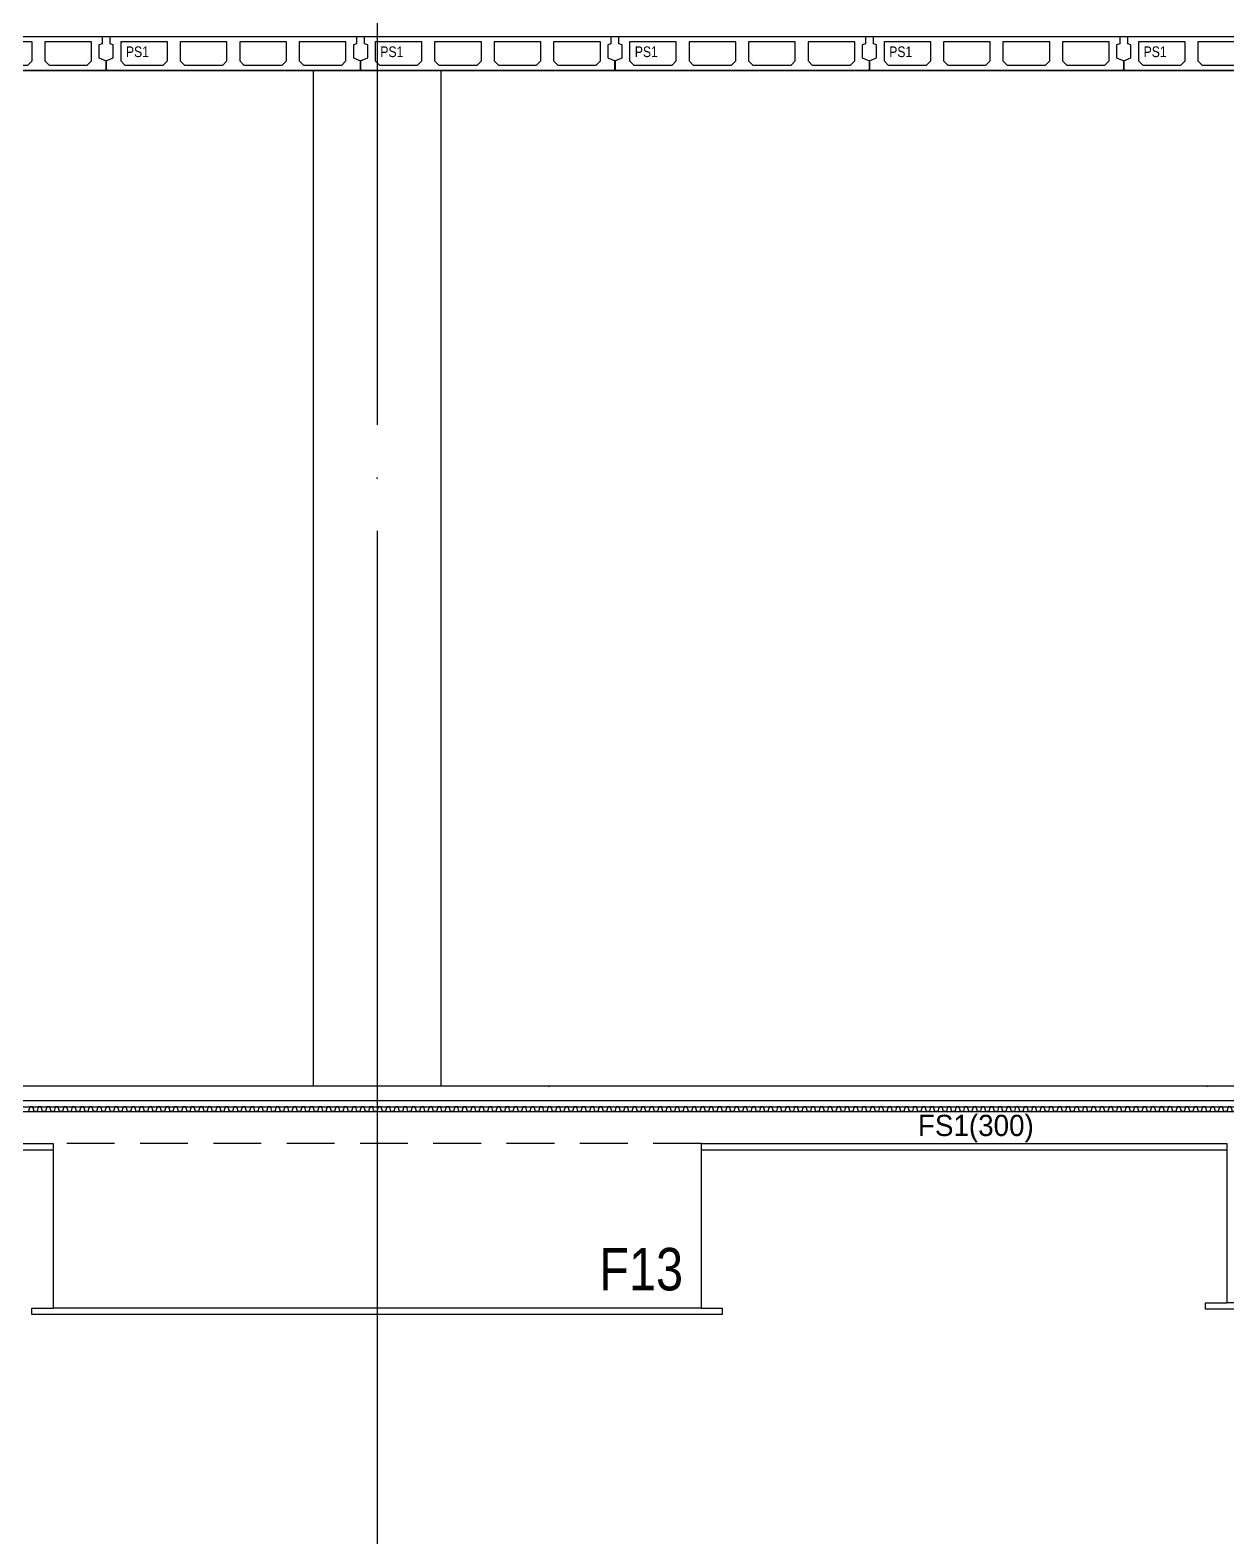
# Model space of a CAD drawing. Header units: millimetres. Extents: x 4754612 to 5801174, y 2368242 to 2777223.
# Drawn here: x 5560973 to 5572239, y 2406772 to 2420955 of the extents above; entities that cross this region are included whole.
import ezdxf
from ezdxf.enums import TextEntityAlignment as Align

# ---------------------------------------------------------------- set-up
doc = ezdxf.new("R2010")
doc.units = ezdxf.units.MM
doc.header["$LTSCALE"] = 1000
for name, pattern in [('ACAD_ISO12W100', [21, 12, -3, 0, -3, 0, -3]), ('CEN', [6.2, 6, -0.1, 0, -0.1]), ('HID', [0.345, 0.225, -0.12])]:
    doc.linetypes.add(name, pattern=pattern)
doc.layers.get('DEFPOINTS').update_dxf_attribs({"color": 151})
for name, color, linetype in [('A-ELE-8', 8, 'Continuous'), ('A-HAT-251', 251, 'Continuous'), ('A-중심선', 10, 'CEN'), ('CON', 2, 'Continuous'), ('ELE-06', 6, 'Continuous'), ('ELE-2', 4, 'Continuous'), ('ELE06', 6, 'Continuous'), ('KZ_횡단_암선2', 8, 'ACAD_ISO12W100')]:
    doc.layers.add(name, color=color, linetype=linetype)
doc.layers.add('Guide-line', color=151, linetype='Continuous', plot=False)
doc.styles.add('A.NARROW', font='ARIALN.TTF')
doc.styles.add('돋움', font='')
doc.styles.get('돋움').set_extended_font_data('Dotum')

# ---------------------------------------------------------------- blocks, each defined once
blk = doc.blocks.new('zw$F401')
at = {"layer": 'CON'}
for points in [[(-2290, -200), (-2290, -80), (-2320, -70), (-2320, 0), (0, 0), (0, -70), (-30, -80), (-30, -200), (38, -230), (38, -308), (26, -320), (-2346, -320), (-2358, -308), (-2358, -230)], [(-1660, -50), (-1660, -230), (-1620, -270), (-1260, -270), (-1220, -230), (-1220, -50)], [(-660, -50), (-1100, -50), (-1100, -230), (-1060, -270), (-700, -270), (-660, -230)]]:
    blk.add_lwpolyline(points, close=True, dxfattribs=at)
for points in [[(-1780, -50), (-2220, -50), (-2220, -230), (-2180, -270), (-1820, -270), (-1780, -230), (-1780, -50)], [(-540, -50), (-540, -230), (-500, -270), (-140, -270), (-100, -230), (-100, -50), (-540, -50)]]:
    blk.add_lwpolyline(points, dxfattribs=at)
at = {"layer": 'DEFPOINTS', "style": 'A.NARROW'}
blk.add_text('PS1', height=100, dxfattribs=at).set_placement((-2171, -144), align=Align.MIDDLE_LEFT)
blk = doc.blocks.new('*U72')
at = {"layer": 'A-HAT-251'}
for points in [[(-57347, 0), (-57375, 0), (-57387, 45), (-57415, 45), (-57427, 0)], [(-57267, 0), (-57295, 0), (-57307, 45), (-57335, 45), (-57347, 0)], [(-57187, 0), (-57215, 0), (-57227, 45), (-57255, 45), (-57267, 0)], [(-57107, 0), (-57135, 0), (-57147, 45), (-57175, 45), (-57187, 0)], [(-57027, 0), (-57055, 0), (-57067, 45), (-57095, 45), (-57107, 0)], [(-56947, 0), (-56975, 0), (-56987, 45), (-57015, 45), (-57027, 0)], [(-56867, 0), (-56895, 0), (-56907, 45), (-56935, 45), (-56947, 0)], [(-56787, 0), (-56815, 0), (-56827, 45), (-56855, 45), (-56867, 0)], [(-56707, 0), (-56735, 0), (-56747, 45), (-56775, 45), (-56787, 0)], [(-56627, 0), (-56655, 0), (-56667, 45), (-56695, 45), (-56707, 0)], [(-56547, 0), (-56575, 0), (-56587, 45), (-56615, 45), (-56627, 0)], [(-56467, 0), (-56495, 0), (-56507, 45), (-56535, 45), (-56547, 0)], [(-56387, 0), (-56415, 0), (-56427, 45), (-56455, 45), (-56467, 0)], [(-56307, 0), (-56335, 0), (-56347, 45), (-56375, 45), (-56387, 0)], [(-56227, 0), (-56255, 0), (-56267, 45), (-56295, 45), (-56307, 0)], [(-56147, 0), (-56175, 0), (-56187, 45), (-56215, 45), (-56227, 0)], [(-56067, 0), (-56095, 0), (-56107, 45), (-56135, 45), (-56147, 0)], [(-55987, 0), (-56015, 0), (-56027, 45), (-56055, 45), (-56067, 0)], [(-55907, 0), (-55935, 0), (-55947, 45), (-55975, 45), (-55987, 0)], [(-55827, 0), (-55855, 0), (-55867, 45), (-55895, 45), (-55907, 0)], [(-55747, 0), (-55775, 0), (-55787, 45), (-55815, 45), (-55827, 0)], [(-55667, 0), (-55695, 0), (-55707, 45), (-55735, 45), (-55747, 0)], [(-55587, 0), (-55615, 0), (-55627, 45), (-55655, 45), (-55667, 0)], [(-55507, 0), (-55535, 0), (-55547, 45), (-55575, 45), (-55587, 0)], [(-55427, 0), (-55455, 0), (-55467, 45), (-55495, 45), (-55507, 0)], [(-55347, 0), (-55375, 0), (-55387, 45), (-55415, 45), (-55427, 0)], [(-55267, 0), (-55295, 0), (-55307, 45), (-55335, 45), (-55347, 0)], [(-55187, 0), (-55215, 0), (-55227, 45), (-55255, 45), (-55267, 0)], [(-55107, 0), (-55135, 0), (-55147, 45), (-55175, 45), (-55187, 0)], [(-55027, 0), (-55055, 0), (-55067, 45), (-55095, 45), (-55107, 0)], [(-54947, 0), (-54975, 0), (-54987, 45), (-55015, 45), (-55027, 0)], [(-54867, 0), (-54895, 0), (-54907, 45), (-54935, 45), (-54947, 0)], [(-54787, 0), (-54815, 0), (-54827, 45), (-54855, 45), (-54867, 0)], [(-54707, 0), (-54735, 0), (-54747, 45), (-54775, 45), (-54787, 0)], [(-54627, 0), (-54655, 0), (-54667, 45), (-54695, 45), (-54707, 0)], [(-54547, 0), (-54575, 0), (-54587, 45), (-54615, 45), (-54627, 0)], [(-54467, 0), (-54495, 0), (-54507, 45), (-54535, 45), (-54547, 0)], [(-54387, 0), (-54415, 0), (-54427, 45), (-54455, 45), (-54467, 0)], [(-54307, 0), (-54335, 0), (-54347, 45), (-54375, 45), (-54387, 0)], [(-54227, 0), (-54255, 0), (-54267, 45), (-54295, 45), (-54307, 0)], [(-54147, 0), (-54175, 0), (-54187, 45), (-54215, 45), (-54227, 0)], [(-54067, 0), (-54095, 0), (-54107, 45), (-54135, 45), (-54147, 0)], [(-53987, 0), (-54015, 0), (-54027, 45), (-54055, 45), (-54067, 0)], [(-53907, 0), (-53935, 0), (-53947, 45), (-53975, 45), (-53987, 0)], [(-53827, 0), (-53855, 0), (-53867, 45), (-53895, 45), (-53907, 0)], [(-53747, 0), (-53775, 0), (-53787, 45), (-53815, 45), (-53827, 0)], [(-53667, 0), (-53695, 0), (-53707, 45), (-53735, 45), (-53747, 0)], [(-53587, 0), (-53615, 0), (-53627, 45), (-53655, 45), (-53667, 0)], [(-53507, 0), (-53535, 0), (-53547, 45), (-53575, 45), (-53587, 0)], [(-53427, 0), (-53455, 0), (-53467, 45), (-53495, 45), (-53507, 0)], [(-53347, 0), (-53375, 0), (-53387, 45), (-53415, 45), (-53427, 0)], [(-53267, 0), (-53295, 0), (-53307, 45), (-53335, 45), (-53347, 0)], [(-53187, 0), (-53215, 0), (-53227, 45), (-53255, 45), (-53267, 0)], [(-53107, 0), (-53135, 0), (-53147, 45), (-53175, 45), (-53187, 0)], [(-53027, 0), (-53055, 0), (-53067, 45), (-53095, 45), (-53107, 0)], [(-52947, 0), (-52975, 0), (-52987, 45), (-53015, 45), (-53027, 0)], [(-52867, 0), (-52895, 0), (-52907, 45), (-52935, 45), (-52947, 0)], [(-52787, 0), (-52815, 0), (-52827, 45), (-52855, 45), (-52867, 0)], [(-52707, 0), (-52735, 0), (-52747, 45), (-52775, 45), (-52787, 0)], [(-52627, 0), (-52655, 0), (-52667, 45), (-52695, 45), (-52707, 0)], [(-52547, 0), (-52575, 0), (-52587, 45), (-52615, 45), (-52627, 0)], [(-52467, 0), (-52495, 0), (-52507, 45), (-52535, 45), (-52547, 0)], [(-52387, 0), (-52415, 0), (-52427, 45), (-52455, 45), (-52467, 0)], [(-52307, 0), (-52335, 0), (-52347, 45), (-52375, 45), (-52387, 0)], [(-52227, 0), (-52255, 0), (-52267, 45), (-52295, 45), (-52307, 0)], [(-52147, 0), (-52175, 0), (-52187, 45), (-52215, 45), (-52227, 0)], [(-52067, 0), (-52095, 0), (-52107, 45), (-52135, 45), (-52147, 0)], [(-51987, 0), (-52015, 0), (-52027, 45), (-52055, 45), (-52067, 0)], [(-51907, 0), (-51935, 0), (-51947, 45), (-51975, 45), (-51987, 0)], [(-51827, 0), (-51855, 0), (-51867, 45), (-51895, 45), (-51907, 0)], [(-51747, 0), (-51775, 0), (-51787, 45), (-51815, 45), (-51827, 0)], [(-51667, 0), (-51695, 0), (-51707, 45), (-51735, 45), (-51747, 0)], [(-51587, 0), (-51615, 0), (-51627, 45), (-51655, 45), (-51667, 0)], [(-51507, 0), (-51535, 0), (-51547, 45), (-51575, 45), (-51587, 0)], [(-51427, 0), (-51455, 0), (-51467, 45), (-51495, 45), (-51507, 0)], [(-51347, 0), (-51375, 0), (-51387, 45), (-51415, 45), (-51427, 0)], [(-51267, 0), (-51295, 0), (-51307, 45), (-51335, 45), (-51347, 0)], [(-51187, 0), (-51215, 0), (-51227, 45), (-51255, 45), (-51267, 0)], [(-51107, 0), (-51135, 0), (-51147, 45), (-51175, 45), (-51187, 0)], [(-51027, 0), (-51055, 0), (-51067, 45), (-51095, 45), (-51107, 0)], [(-50947, 0), (-50975, 0), (-50987, 45), (-51015, 45), (-51027, 0)], [(-50867, 0), (-50895, 0), (-50907, 45), (-50935, 45), (-50947, 0)], [(-50787, 0), (-50815, 0), (-50827, 45), (-50855, 45), (-50867, 0)], [(-50707, 0), (-50735, 0), (-50747, 45), (-50775, 45), (-50787, 0)], [(-50627, 0), (-50655, 0), (-50667, 45), (-50695, 45), (-50707, 0)], [(-50547, 0), (-50575, 0), (-50587, 45), (-50615, 45), (-50627, 0)], [(-50467, 0), (-50495, 0), (-50507, 45), (-50535, 45), (-50547, 0)], [(-50387, 0), (-50415, 0), (-50427, 45), (-50455, 45), (-50467, 0)], [(-50307, 0), (-50335, 0), (-50347, 45), (-50375, 45), (-50387, 0)], [(-50227, 0), (-50255, 0), (-50267, 45), (-50295, 45), (-50307, 0)], [(-50147, 0), (-50175, 0), (-50187, 45), (-50215, 45), (-50227, 0)], [(-50067, 0), (-50095, 0), (-50107, 45), (-50135, 45), (-50147, 0)], [(-49987, 0), (-50015, 0), (-50027, 45), (-50055, 45), (-50067, 0)], [(-49907, 0), (-49935, 0), (-49947, 45), (-49975, 45), (-49987, 0)], [(-49827, 0), (-49855, 0), (-49867, 45), (-49895, 45), (-49907, 0)], [(-49747, 0), (-49775, 0), (-49787, 45), (-49815, 45), (-49827, 0)], [(-49667, 0), (-49695, 0), (-49707, 45), (-49735, 45), (-49747, 0)], [(-49587, 0), (-49615, 0), (-49627, 45), (-49655, 45), (-49667, 0)], [(-49507, 0), (-49535, 0), (-49547, 45), (-49575, 45), (-49587, 0)], [(-49427, 0), (-49455, 0), (-49467, 45), (-49495, 45), (-49507, 0)], [(-49347, 0), (-49375, 0), (-49387, 45), (-49415, 45), (-49427, 0)], [(-49267, 0), (-49295, 0), (-49307, 45), (-49335, 45), (-49347, 0)], [(-49187, 0), (-49215, 0), (-49227, 45), (-49255, 45), (-49267, 0)], [(-49107, 0), (-49135, 0), (-49147, 45), (-49175, 45), (-49187, 0)], [(-49027, 0), (-49055, 0), (-49067, 45), (-49095, 45), (-49107, 0)], [(-48947, 0), (-48975, 0), (-48987, 45), (-49015, 45), (-49027, 0)], [(-48867, 0), (-48895, 0), (-48907, 45), (-48935, 45), (-48947, 0)], [(-48787, 0), (-48815, 0), (-48827, 45), (-48855, 45), (-48867, 0)], [(-48707, 0), (-48735, 0), (-48747, 45), (-48775, 45), (-48787, 0)], [(-48627, 0), (-48655, 0), (-48667, 45), (-48695, 45), (-48707, 0)], [(-48547, 0), (-48575, 0), (-48587, 45), (-48615, 45), (-48627, 0)], [(-48467, 0), (-48495, 0), (-48507, 45), (-48535, 45), (-48547, 0)], [(-48387, 0), (-48415, 0), (-48427, 45), (-48455, 45), (-48467, 0)], [(-48307, 0), (-48335, 0), (-48347, 45), (-48375, 45), (-48387, 0)], [(-48227, 0), (-48255, 0), (-48267, 45), (-48295, 45), (-48307, 0)], [(-48147, 0), (-48175, 0), (-48187, 45), (-48215, 45), (-48227, 0)], [(-48067, 0), (-48095, 0), (-48107, 45), (-48135, 45), (-48147, 0)], [(-47987, 0), (-48015, 0), (-48027, 45), (-48055, 45), (-48067, 0)], [(-47907, 0), (-47935, 0), (-47947, 45), (-47975, 45), (-47987, 0)], [(-47827, 0), (-47855, 0), (-47867, 45), (-47895, 45), (-47907, 0)], [(-47747, 0), (-47775, 0), (-47787, 45), (-47815, 45), (-47827, 0)], [(-47667, 0), (-47695, 0), (-47707, 45), (-47735, 45), (-47747, 0)], [(-47587, 0), (-47615, 0), (-47627, 45), (-47655, 45), (-47667, 0)], [(-47507, 0), (-47535, 0), (-47547, 45), (-47575, 45), (-47587, 0)], [(-47427, 0), (-47455, 0), (-47467, 45), (-47495, 45), (-47507, 0)], [(-47347, 0), (-47375, 0), (-47387, 45), (-47415, 45), (-47427, 0)], [(-47267, 0), (-47295, 0), (-47307, 45), (-47335, 45), (-47347, 0)], [(-47187, 0), (-47215, 0), (-47227, 45), (-47255, 45), (-47267, 0)], [(-47107, 0), (-47135, 0), (-47147, 45), (-47175, 45), (-47187, 0)], [(-47027, 0), (-47055, 0), (-47067, 45), (-47095, 45), (-47107, 0)], [(-46947, 0), (-46975, 0), (-46987, 45), (-47015, 45), (-47027, 0)], [(-46867, 0), (-46895, 0), (-46907, 45), (-46935, 45), (-46947, 0)], [(-46787, 0), (-46815, 0), (-46827, 45), (-46855, 45), (-46867, 0)], [(-46707, 0), (-46735, 0), (-46747, 45), (-46775, 45), (-46787, 0)], [(-46627, 0), (-46655, 0), (-46667, 45), (-46695, 45), (-46707, 0)], [(-46547, 0), (-46575, 0), (-46587, 45), (-46615, 45), (-46627, 0)], [(-46467, 0), (-46495, 0), (-46507, 45), (-46535, 45), (-46547, 0)], [(-46387, 0), (-46415, 0), (-46427, 45), (-46455, 45), (-46467, 0)], [(-46307, 0), (-46335, 0), (-46347, 45), (-46375, 45), (-46387, 0)], [(-46227, 0), (-46255, 0), (-46267, 45), (-46295, 45), (-46307, 0)], [(-46147, 0), (-46175, 0), (-46187, 45), (-46215, 45), (-46227, 0)], [(-46067, 0), (-46095, 0), (-46107, 45), (-46135, 45), (-46147, 0)]]:
    blk.add_lwpolyline(points, dxfattribs=at)

msp = doc.modelspace()

# ---------------------------------------------------------------- linework, layer by layer
at = {"layer": 'A-ELE-8'}
for p, q in [((5563638.509, 2420565.382), (5563638.509, 2411015.382)), ((5564838.509, 2420565.382), (5564838.509, 2411015.382))]:
    msp.add_line(p, q, dxfattribs=at)
at = {"layer": 'A-중심선', "ltscale": 5}
msp.add_line((5564238.509, 2478240.763), (5564238.509, 2392942.802), dxfattribs=at)
at = {"layer": 'A-중심선'}
msp.add_line((5714557.715, 2411015.382), (5390179.76, 2411015.382), dxfattribs=at)
at = {"layer": 'CON'}
for p, q in [((5551738.509, 2410775.382), (5607838.509, 2410775.382)), ((5555538.509, 2410475.382), (5561188.509, 2410475.382)), ((5561188.509, 2410475.382), (5561188.509, 2408925.382)), ((5567288.509, 2410475.382), (5572238.509, 2410475.382)), ((5567288.509, 2410475.382), (5567288.509, 2408925.382)), ((5572238.509, 2410475.382), (5572238.509, 2408975.382)), ((5578238.509, 2408975.382), (5572238.509, 2408975.382)), ((5567288.509, 2408925.382), (5561188.509, 2408925.382))]:
    msp.add_line(p, q, dxfattribs=at)
for points in [[(5551958.509, 2420895.382), (5596838.509, 2420895.382)], [(5551958.509, 2420575.382), (5596838.509, 2420575.382)]]:
    msp.add_lwpolyline(points, dxfattribs=at)
at = {"layer": 'ELE-06'}
for p, q in [((5555538.509, 2410415.382), (5561188.509, 2410415.382)), ((5567288.509, 2410415.382), (5572238.509, 2410415.382)), ((5572038.509, 2408915.382), (5572038.509, 2408975.382)), ((5572038.509, 2408975.382), (5572238.509, 2408975.382)), ((5560988.509, 2408865.382), (5560988.509, 2408925.382)), ((5560988.509, 2408925.382), (5561188.509, 2408925.382)), ((5567488.509, 2408865.382), (5560988.509, 2408865.382)), ((5567288.509, 2408925.382), (5567488.509, 2408925.382)), ((5567488.509, 2408925.382), (5567488.509, 2408865.382)), ((5578438.509, 2408915.382), (5572038.509, 2408915.382))]:
    msp.add_line(p, q, dxfattribs=at)
at = {"layer": 'ELE-2'}
for p, q in [((5607838.509, 2411015.382), (5551738.509, 2411015.382)), ((5551738.509, 2410880.382), (5607838.509, 2410880.382)), ((5551738.509, 2410820.382), (5607838.509, 2410820.382))]:
    msp.add_line(p, q, dxfattribs=at)
at = {"layer": 'KZ_횡단_암선2', "linetype": 'HID', "ltscale": 2}
msp.add_line((5567288.509, 2410475.382), (5561188.509, 2410475.382), dxfattribs=at)

# ---------------------------------------------------------------- block references
at = {"layer": 'CON'}
for p in [(5561651.009, 2420895.382), (5564046.009, 2420895.382), (5566441.009, 2420895.382), (5568836.009, 2420895.382), (5571231.009, 2420895.382), (5573626.009, 2420895.382)]:
    msp.add_blockref('zw$F401', p, dxfattribs=at)
at = {"layer": 'ELE06', "color": 6, "xscale": 1.000013798092659, "yscale": 1.000013798092659, "zscale": 1.000013798092659}
msp.add_blockref('*U72', (5618385.681, 2410775.382), dxfattribs=at)

# ---------------------------------------------------------------- texts
at = {"layer": 'Guide-line', "style": '돋움'}
msp.add_text('FS1(300)', height=200, dxfattribs=at).set_placement((5569875.651, 2410645.029), align=Align.MIDDLE_CENTER)
at = {"layer": 'Guide-line', "style": 'A.NARROW'}
msp.add_text('F13', height=400, dxfattribs=at).set_placement((5566330.215, 2409292.338), align=Align.MIDDLE_LEFT)

doc.saveas('drawing.dxf')
